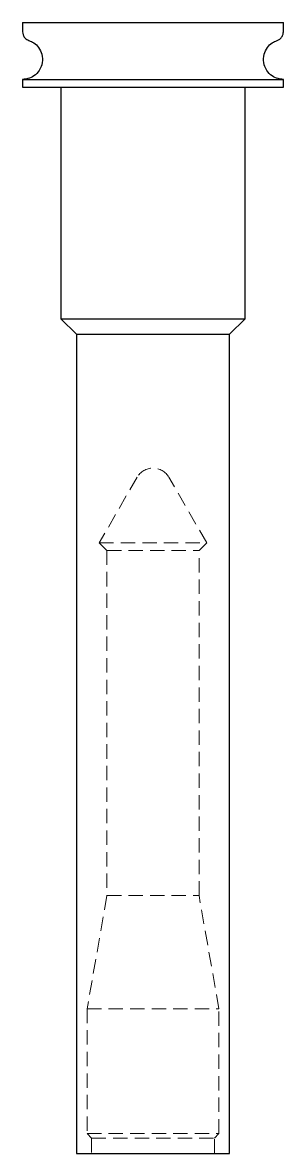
# Model space of a CAD drawing. Header units: millimetres. Extents: x 69 to 235, y 7 to 172.
# Drawn here: x 211.5 to 234.5, y 7 to 107 of the extents above.
import ezdxf

# ---------------------------------------------------------------- set-up
doc = ezdxf.new("R2010")
doc.units = ezdxf.units.MM
doc.linetypes.add('HIDDEN', pattern=[1.905, 1.27, -0.635])

msp = doc.modelspace()

# ---------------------------------------------------------------- linework, layer by layer
at = {"color": 7, "linetype": 'Continuous', "lineweight": 25}
for p, q in [((211.47, 107), (211.47, 106.19)), ((211.47, 107), (234.53, 107)), ((234.53, 106.19), (234.53, 107)), ((211.47, 101.98), (211.47, 101.3)), ((211.47, 101.98), (234.53, 101.98)), ((211.47, 101.3), (234.53, 101.3)), ((214.86, 101.3), (214.86, 80.81)), ((231.14, 80.81), (231.14, 101.3)), ((234.53, 101.3), (234.53, 101.98)), ((214.86, 80.81), (216.22, 79.46)), ((214.86, 80.81), (231.14, 80.81)), ((229.78, 79.46), (231.14, 80.81)), ((216.22, 79.46), (216.22, 7)), ((216.22, 79.46), (229.78, 79.46)), ((229.78, 7), (229.78, 79.46)), ((216.22, 7), (229.78, 7))]:
    msp.add_line(p, q, dxfattribs=at)
at = {"color": 7, "linetype": 'HIDDEN', "lineweight": 18}
for p, q in [((221.59, 66.79), (218.25, 61)), ((227.75, 61), (224.41, 66.79)), ((218.25, 61), (227.75, 61)), ((218.25, 61), (218.93, 60.32)), ((227.07, 60.32), (227.75, 61)), ((218.93, 60.32), (227.07, 60.32)), ((218.93, 60.32), (218.93, 29.8)), ((227.07, 29.8), (227.07, 60.32)), ((218.93, 29.8), (217.17, 19.79)), ((218.93, 29.8), (227.07, 29.8)), ((228.83, 19.79), (227.07, 29.8)), ((217.17, 19.79), (228.83, 19.79)), ((217.17, 19.79), (217.17, 8.76)), ((228.83, 8.76), (228.83, 19.79)), ((217.17, 8.76), (228.83, 8.76)), ((217.17, 8.76), (217.57, 8.36)), ((217.57, 8.36), (228.43, 8.36)), ((217.57, 8.36), (217.57, 7)), ((228.43, 8.36), (228.83, 8.76)), ((228.43, 7), (228.43, 8.36))]:
    msp.add_line(p, q, dxfattribs=at)
msp.add_arc((223, 65.97), 1.63, 30, 150, dxfattribs=at)
at = {"color": 7, "linetype": 'Continuous', "lineweight": 25}
for points, knots in [([(211.47, 106.19), (211.48, 106.1), (211.49, 105.91), (211.64, 105.67), (211.82, 105.5), (211.96, 105.45), (212.02, 105.42)], [0, 0, 0, 0, 0.27389, 0.5615, 0.78611, 1, 1, 1, 1]), ([(233.98, 105.42), (234.06, 105.46), (234.24, 105.53), (234.41, 105.74), (234.52, 105.97), (234.53, 106.12), (234.53, 106.19)], [0, 0, 0, 0, 0.27389, 0.5615, 0.78611, 1, 1, 1, 1]), ([(212.02, 105.42), (212.17, 105.35), (212.5, 105.21), (212.93, 104.8), (213.22, 104.19), (213.26, 103.45), (212.99, 102.77), (212.52, 102.28), (211.98, 102.02), (211.63, 101.99), (211.47, 101.98)], [0, 0, 0, 0, 0.09739, 0.21507, 0.35161, 0.5, 0.64839, 0.78493, 0.90261, 1, 1, 1, 1]), ([(234.53, 101.98), (234.37, 101.99), (234.02, 102.02), (233.48, 102.28), (233.01, 102.77), (232.74, 103.45), (232.78, 104.19), (233.07, 104.8), (233.5, 105.21), (233.83, 105.35), (233.98, 105.42)], [0, 0, 0, 0, 0.09739, 0.21507, 0.35161, 0.5, 0.64839, 0.78493, 0.90261, 1, 1, 1, 1])]:
    msp.add_open_spline(points, degree=3, knots=knots, dxfattribs=at)

doc.saveas('drawing.dxf')
